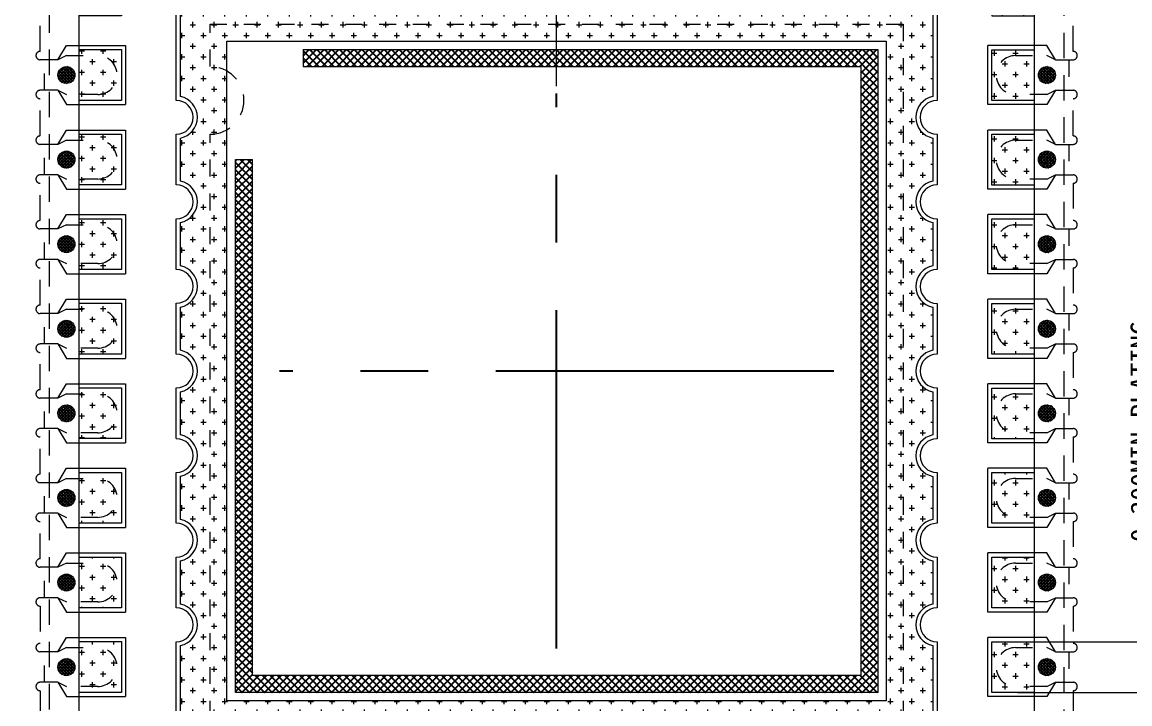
# Model space of a CAD drawing. Header units: millimetres. Extents: x 586 to 984, y 385 to 645.
# Drawn here: x 871.5 to 878.06, y 609.46 to 613.49 of the extents above; entities that cross this region are included whole.
import ezdxf

# ---------------------------------------------------------------- set-up
doc = ezdxf.new("R2010")
doc.units = ezdxf.units.MM
for name, pattern in [('CENTER', [2, 1.25, -0.25, 0.25, -0.25]), ('DASHED', [0.75, 0.5, -0.25]), ('HIDDEN', [0.375, 0.25, -0.125])]:
    doc.linetypes.add(name, pattern=pattern)
for name, color, linetype in [('2', 7, 'Continuous'), ('2D', 4, 'Continuous'), ('center', 1, 'Continuous'), ('LFBOT', 4, 'Continuous'), ('LFTOP', 7, 'Continuous'), ('PKG', 2, 'Continuous'), ('PLATING', 3, 'Continuous'), ('top ETCH', 6, 'Continuous')]:
    doc.layers.add(name, color=color, linetype=linetype)
doc.layers.add('DIM', color=4, linetype='Continuous', lineweight=18)
doc.styles.add('宋体', font='')
doc.styles.get('宋体').set_extended_font_data('SimSun')
doc.dimstyles.get("Standard").update_dxf_attribs({"dimscale": 4.5, "dimtxt": 0.16, "dimasz": 0.12, "dimexe": 0.08, "dimexo": 0.05, "dimgap": 0.08, "dimtad": 0, "dimdec": 3, "dimzin": 0, "dimdsep": 46, "dimtxsty": 'Standard', "dimcen": 0.09, "dimadec": 0, "dimazin": 0, "dimtfac": 1, "dimtdec": 3, "dimtmove": 0, "dimatfit": 3, "dimfxl": 1, "dimtolj": 1, "dimtzin": 0, "dimarcsym": 0})
pattern_1 = [(180, (5.67896, 0.4611), (-0.0635, -0.0635), [0.03175, -0.09525]), (270, (5.663085, 0.47698), (0.0635, -0.0635), [0.03175, -0.09525])]

# ---------------------------------------------------------------- blocks, each defined once
blk = doc.blocks.new('*U99')
at = {"layer": 'PLATING', "linetype": 'ByBlock', "lineweight": 0}
h = blk.add_hatch(dxfattribs=at)
h.set_pattern_fill('CROSS', color=3, scale=0.01)
h.set_pattern_definition([(0, (-6.39181, -0.6986), (0.0635, 0.0635), [0.03175, -0.09525]), (90, (-6.375935, -0.71448), (-0.0635, 0.0635), [0.03175, -0.09525])])
h.paths.add_polyline_path([(-0.15, 0.125), (-0.15, -0.125), (0.15, -0.125), (0.15, 0.125)])
at = {"layer": 'PLATING', "color": 3, "linetype": 'Continuous', "lineweight": 0, "ltscale": 0.3}
blk.add_lwpolyline([(-0.15, 0.125), (0.15, 0.125), (0.15, -0.125), (-0.15, -0.125)], close=True, dxfattribs=at)
blk = doc.blocks.new('*U98')
at = {"layer": 'LFTOP', "color": 0, "linetype": 'ByBlock', "lineweight": -2, "transparency": 16777216}
for p in [(0, 0), (0.5, 0), (1, 0), (1.5, 0), (2, 0), (2.5, 0), (3, 0), (3.5, 0)]:
    blk.add_blockref('*U99', p, dxfattribs=at)
blk = doc.blocks.new('*U97')
at = {"layer": 'LFTOP'}
blk.add_blockref('*U98', (-1.75, 0), dxfattribs=at)
blk = doc.blocks.new('*U100')
at = {"layer": 'LFTOP', "color": 0, "linetype": 'ByBlock', "lineweight": -2, "transparency": 16777216}
blk.add_blockref('*U97', (874.6647, 614.129, -0.0427), dxfattribs=at)
for p, rotation in [((871.9644, 611.4294, -0.0427), 90.00000000000001), ((877.3644, 611.4287, -0.0427), 270), ((874.664, 608.729, -0.0427), 180)]:
    blk.add_blockref('*U97', p, dxfattribs=dict(at, rotation=rotation))
blk = doc.blocks.new('*D105')
at = {"layer": 'Defpoints', "color": 0}
for p in [(874.6644, 615.5379), (874.6644, 613.0428), (874.6644, 613.0428)]:
    blk.add_point(p, dxfattribs=at)
at = {"layer": 'DIM'}
blk.add_line((874.6644, 613.1128), (874.6644, 615.5379), dxfattribs=at)
at = {"layer": 'DIM', "insert": (874.6644, 615.9115), "char_height": 0.2, "attachment_point": 5, "rotation": 90, "style": '宋体'}
blk.add_mtext('0.000', dxfattribs=at)
blk = doc.blocks.new('*D113')
at = {"layer": 'Defpoints', "color": 0}
for p in [(876.7994, 608.854), (878.6873, 608.854), (876.7994, 608.604)]:
    blk.add_point(p, dxfattribs=at)
at = {"layer": 'DIM', "color": 4, "ltscale": 0.05}
for p, q in [((878.6873, 608.974), (878.6873, 609.1784)), ((876.8494, 608.854), (878.7373, 608.854)), ((876.8494, 608.604), (878.7373, 608.604)), ((878.6873, 608.484), (878.6873, 608.364))]:
    blk.add_line(p, q, dxfattribs=at)
at = {"layer": 'DIM', "color": 4}
for points in [[(878.6673, 608.974), (878.7073, 608.974), (878.6873, 608.854)], [(878.7073, 608.484), (878.6673, 608.484), (878.6873, 608.604)]]:
    blk.add_solid(points, dxfattribs=at)
at = {"layer": 'DIM', "color": 4, "lineweight": 0, "insert": (878.6873, 610.1684), "char_height": 0.12, "attachment_point": 5, "rotation": 90}
blk.add_mtext('0.250MIN PLATING', dxfattribs=at)
blk = doc.blocks.new('*D114')
at = {"layer": 'Defpoints', "color": 0}
for p in [(877.3644, 609.329), (878.3916, 609.329), (877.4536, 609.029)]:
    blk.add_point(p, dxfattribs=at)
at = {"layer": 'DIM', "color": 4, "ltscale": 0.05}
for p, q in [((878.3916, 609.449), (878.3916, 609.6294)), ((877.4144, 609.329), (878.4416, 609.329)), ((877.5036, 609.029), (878.4416, 609.029)), ((878.3916, 608.909), (878.3916, 608.789))]:
    blk.add_line(p, q, dxfattribs=at)
at = {"layer": 'DIM', "color": 4}
for points in [[(878.3716, 609.449), (878.4116, 609.449), (878.3916, 609.329)], [(878.4116, 608.909), (878.3716, 608.909), (878.3916, 609.029)]]:
    blk.add_solid(points, dxfattribs=at)
at = {"layer": 'DIM', "color": 4, "lineweight": 0, "insert": (878.3916, 610.6094), "char_height": 0.12, "attachment_point": 5, "rotation": 90}
blk.add_mtext('0.300MIN PLATING', dxfattribs=at)
blk = doc.blocks.new('*D115')
at = {"layer": 'Defpoints', "color": 0}
for p in [(877.3521, 609.8287), (878.1205, 609.8287), (877.3411, 609.5287)]:
    blk.add_point(p, dxfattribs=at)
at = {"layer": 'DIM', "color": 4, "ltscale": 0.05}
for p, q in [((878.1205, 609.9487), (878.1205, 610.0904)), ((877.4021, 609.8287), (878.1705, 609.8287)), ((877.3911, 609.5287), (878.1705, 609.5287)), ((878.1205, 609.4087), (878.1205, 609.2887))]:
    blk.add_line(p, q, dxfattribs=at)
at = {"layer": 'DIM', "color": 4}
for points in [[(878.1005, 609.9487), (878.1405, 609.9487), (878.1205, 609.8287)], [(878.1405, 609.4087), (878.1005, 609.4087), (878.1205, 609.5287)]]:
    blk.add_solid(points, dxfattribs=at)
at = {"layer": 'DIM', "color": 4, "lineweight": 0, "insert": (878.1205, 611.0704), "char_height": 0.12, "attachment_point": 5, "rotation": 90}
blk.add_mtext('0.300MIN PLATING', dxfattribs=at)
blk = doc.blocks.new('*U128')
at = {"layer": 'PLATING', "linetype": 'ByBlock', "lineweight": 0}
h = blk.add_hatch(dxfattribs=at)
h.set_pattern_fill('CROSS', color=3, scale=0.01, angle=90)
h.set_pattern_definition(pattern_1)
h.paths.add_polyline_path([(0.3625, 0.0625), (0.3264, 0.0625), (0.1125, 0.2764), (0.1125, 0.3625), (0.3625, 0.3625)])
h = blk.add_hatch(dxfattribs=at)
h.set_pattern_fill('CROSS', color=3, scale=0.01, angle=180)
h.set_pattern_definition(pattern_1)
h.paths.add_polyline_path([(-0.0625, -0.3625), (-0.0625, -0.3264), (-0.2764, -0.1125), (-0.3625, -0.1125), (-0.3625, -0.3625)])
at = {"layer": 'PLATING', "color": 3, "linetype": 'Continuous', "lineweight": 0, "ltscale": 0.3}
for p, q in [((0.1125, 0.2764), (0.1125, 0.3625)), ((0.1125, 0.3625), (0.3625, 0.3625)), ((0.3264, 0.0625), (0.1125, 0.2764)), ((0.3625, 0.0625), (0.3264, 0.0625)), ((-0.2764, -0.1125), (-0.3625, -0.1125)), ((-0.3625, -0.1125), (-0.3625, -0.3625)), ((-0.0625, -0.3264), (-0.2764, -0.1125)), ((-0.0625, -0.3625), (-0.0625, -0.3264))]:
    blk.add_line(p, q, dxfattribs=at)
blk = doc.blocks.new('*U129')
at = {"color": 0, "linetype": 'ByBlock', "lineweight": -2, "transparency": 16777216}
for p, rotation in [((872.2019, 613.8915, -0.0427), 180), ((877.1269, 613.8915, -0.0427), 90), ((872.2019, 608.9665, -0.0427), 269.9999999999999)]:
    blk.add_blockref('*U128', p, dxfattribs=dict(at, rotation=rotation))
blk.add_blockref('*U128', (877.1269, 608.9665, -0.0427), dxfattribs=at)

msp = doc.modelspace()

# ---------------------------------------------------------------- hatches: boundary and pattern name
at = {"layer": 'PLATING', "linetype": 'ByBlock', "lineweight": 0}
h = msp.add_hatch(dxfattribs=at)
h.set_pattern_fill('CROSS', color=3, scale=0.01)
h.set_pattern_definition([(0, (866.39974, 614.746707), (0.0635, 0.0635), [0.03175, -0.09525]), (90, (866.415613, 614.73083), (-0.0635, 0.0635), [0.03175, -0.09525])])
h.paths.add_polyline_path([(872.4394, 610.8069), (872.4394, 610.5515, -0.816497), (872.4394, 610.3066), (872.4394, 610.0515, -0.816497), (872.4394, 609.8066), (872.4394, 609.204), (873.0419, 609.204, -0.816497), (873.2868, 609.204), (873.5415, 609.204, -0.816497), (873.7865, 609.204), (874.0415, 609.204, -0.816497), (874.2865, 609.204), (874.5419, 609.204, -0.816497), (874.7868, 609.204), (875.0415, 609.204, -0.816497), (875.2865, 609.204), (875.5419, 609.204, -0.816497), (875.7868, 609.204), (876.0419, 609.204, -0.816497), (876.2868, 609.204), (876.8894, 609.204), (876.8894, 609.8066, -0.816497), (876.8894, 610.0515), (876.8894, 610.3062, -0.816497), (876.8894, 610.5512), (876.8894, 610.8062, -0.816497), (876.8894, 611.0512), (876.8894, 611.3066, -0.816497), (876.8894, 611.5515), (876.8894, 611.8062, -0.816497), (876.8894, 612.0512), (876.8894, 612.3066, -0.816497), (876.8894, 612.5515), (876.8894, 612.8066, -0.816497), (876.8894, 613.0515), (876.8894, 613.654), (876.2868, 613.654, -0.816497), (876.0419, 613.654), (875.7872, 613.654, -0.816497), (875.5422, 613.654), (875.2872, 613.654, -0.816497), (875.0422, 613.654), (874.7868, 613.654, -0.816497), (874.5419, 613.654), (874.2872, 613.654, -0.816497), (874.0422, 613.654), (873.7868, 613.654, -0.816497), (873.5419, 613.654), (873.2868, 613.654, -0.816497), (873.0419, 613.654), (872.4394, 613.654), (872.4394, 613.0515, -0.816497), (872.4394, 612.8066), (872.4394, 612.5519, -0.816497), (872.4394, 612.3069), (872.4394, 612.0519, -0.816497), (872.4394, 611.8069), (872.4394, 611.5515, -0.816497), (872.4394, 611.3066), (872.4394, 611.0519, -0.816497)])
h.paths.add_polyline_path([(872.7144, 609.479), (872.7144, 613.379), (876.6144, 613.379), (876.6144, 609.479)], flags=16)
at = {"layer": 'top ETCH'}
h = msp.add_hatch(dxfattribs=at)
h.set_pattern_fill('ANSI37', color=256, scale=0.25, angle=90, style=0)
h.set_pattern_definition([(135, (857.445946, 610.65638), (-0.022097087, -0.022097087), []), (225, (857.445946, 610.65638), (0.022097087, -0.022097087), [])])
h.paths.add_polyline_path([(872.7644, 609.529), (872.7644, 612.6792), (872.8644, 612.6792), (872.8644, 609.629), (876.4644, 609.629), (876.4644, 613.229), (873.1644, 613.229), (873.1644, 613.329), (876.5644, 613.329), (876.5644, 609.529)])
h = msp.add_hatch(dxfattribs=at)
h.set_pattern_fill('ANSI37', color=256, scale=0.1, angle=90, style=0)
h.set_pattern_definition([(135, (857.445946, 614.365459), (-0.008838835, -0.008838834), []), (225, (857.445946, 614.365459), (0.008838834, -0.008838835), [])])
h.paths.add_polyline_path([(871.8144, 613.179, 1), (871.7144, 613.179, 1)])
h = msp.add_hatch(dxfattribs=at)
h.set_pattern_fill('ANSI37', color=256, scale=0.1, angle=270, style=0)
h.set_pattern_definition([(315, (891.8828, 611.992638), (0.008838835, 0.008838834), []), (45, (891.8828, 611.992638), (-0.008838834, 0.008838835), [])])
h.paths.add_polyline_path([(877.5144, 613.179, 1), (877.6144, 613.179, 1)])
h = msp.add_hatch(dxfattribs=at)
h.set_pattern_fill('ANSI37', color=256, scale=0.1, angle=90, style=0)
h.set_pattern_definition([(135, (857.445946, 613.865459), (-0.008838835, -0.008838834), []), (225, (857.445946, 613.865459), (0.008838834, -0.008838835), [])])
h.paths.add_polyline_path([(871.8144, 612.679, 1), (871.7144, 612.679, 1)])
h = msp.add_hatch(dxfattribs=at)
h.set_pattern_fill('ANSI37', color=256, scale=0.1, angle=270, style=0)
h.set_pattern_definition([(315, (891.8828, 611.492638), (0.008838835, 0.008838834), []), (45, (891.8828, 611.492638), (-0.008838834, 0.008838835), [])])
h.paths.add_polyline_path([(877.5144, 612.679, 1), (877.6144, 612.679, 1)])
h = msp.add_hatch(dxfattribs=at)
h.set_pattern_fill('ANSI37', color=256, scale=0.1, angle=90, style=0)
h.set_pattern_definition([(135, (857.445946, 613.365459), (-0.008838835, -0.008838834), []), (225, (857.445946, 613.365459), (0.008838834, -0.008838835), [])])
h.paths.add_polyline_path([(871.8144, 612.179, 1), (871.7144, 612.179, 1)])
h = msp.add_hatch(dxfattribs=at)
h.set_pattern_fill('ANSI37', color=256, scale=0.1, angle=270, style=0)
h.set_pattern_definition([(315, (891.8828, 610.992638), (0.008838835, 0.008838834), []), (45, (891.8828, 610.992638), (-0.008838834, 0.008838835), [])])
h.paths.add_polyline_path([(877.5144, 612.179, 1), (877.6144, 612.179, 1)])
h = msp.add_hatch(dxfattribs=at)
h.set_pattern_fill('ANSI37', color=256, scale=0.1, angle=90, style=0)
h.set_pattern_definition([(135, (857.445946, 612.865459), (-0.008838835, -0.008838834), []), (225, (857.445946, 612.865459), (0.008838834, -0.008838835), [])])
h.paths.add_polyline_path([(871.8144, 611.679, 1), (871.7144, 611.679, 1)])
h = msp.add_hatch(dxfattribs=at)
h.set_pattern_fill('ANSI37', color=256, scale=0.1, angle=270, style=0)
h.set_pattern_definition([(315, (891.8828, 610.492638), (0.008838835, 0.008838834), []), (45, (891.8828, 610.492638), (-0.008838834, 0.008838835), [])])
h.paths.add_polyline_path([(877.5144, 611.679, 1), (877.6144, 611.679, 1)])
h = msp.add_hatch(dxfattribs=at)
h.set_pattern_fill('ANSI37', color=256, scale=0.1, angle=90, style=0)
h.set_pattern_definition([(135, (857.445946, 612.365459), (-0.008838835, -0.008838834), []), (225, (857.445946, 612.365459), (0.008838834, -0.008838835), [])])
h.paths.add_polyline_path([(871.8144, 611.179, 1), (871.7144, 611.179, 1)])
h = msp.add_hatch(dxfattribs=at)
h.set_pattern_fill('ANSI37', color=256, scale=0.1, angle=270, style=0)
h.set_pattern_definition([(315, (891.8828, 609.992638), (0.008838835, 0.008838834), []), (45, (891.8828, 609.992638), (-0.008838834, 0.008838835), [])])
h.paths.add_polyline_path([(877.5144, 611.179, 1), (877.6144, 611.179, 1)])
h = msp.add_hatch(dxfattribs=at)
h.set_pattern_fill('ANSI37', color=256, scale=0.1, angle=90, style=0)
h.set_pattern_definition([(135, (857.445946, 611.865459), (-0.008838835, -0.008838834), []), (225, (857.445946, 611.865459), (0.008838834, -0.008838835), [])])
h.paths.add_polyline_path([(871.8144, 610.679, 1), (871.7144, 610.679, 1)])
h = msp.add_hatch(dxfattribs=at)
h.set_pattern_fill('ANSI37', color=256, scale=0.1, angle=270, style=0)
h.set_pattern_definition([(315, (891.8828, 609.492638), (0.008838835, 0.008838834), []), (45, (891.8828, 609.492638), (-0.008838834, 0.008838835), [])])
h.paths.add_polyline_path([(877.5144, 610.679, 1), (877.6144, 610.679, 1)])
h = msp.add_hatch(dxfattribs=at)
h.set_pattern_fill('ANSI37', color=256, scale=0.1, angle=90, style=0)
h.set_pattern_definition([(135, (857.445946, 611.365459), (-0.008838835, -0.008838834), []), (225, (857.445946, 611.365459), (0.008838834, -0.008838835), [])])
h.paths.add_polyline_path([(871.8144, 610.179, 1), (871.7144, 610.179, 1)])
h = msp.add_hatch(dxfattribs=at)
h.set_pattern_fill('ANSI37', color=256, scale=0.1, angle=270, style=0)
h.set_pattern_definition([(315, (891.8828, 608.992638), (0.008838835, 0.008838834), []), (45, (891.8828, 608.992638), (-0.008838834, 0.008838835), [])])
h.paths.add_polyline_path([(877.5144, 610.179, 1), (877.6144, 610.179, 1)])
h = msp.add_hatch(dxfattribs=at)
h.set_pattern_fill('ANSI37', color=256, scale=0.1, angle=90, style=0)
h.set_pattern_definition([(135, (857.445946, 610.865459), (-0.008838835, -0.008838834), []), (225, (857.445946, 610.865459), (0.008838834, -0.008838835), [])])
h.paths.add_polyline_path([(871.8144, 609.679, 1), (871.7144, 609.679, 1)])
h = msp.add_hatch(dxfattribs=at)
h.set_pattern_fill('ANSI37', color=256, scale=0.1, angle=270, style=0)
h.set_pattern_definition([(315, (891.8828, 608.492638), (0.008838835, 0.008838834), []), (45, (891.8828, 608.492638), (-0.008838834, 0.008838835), [])])
h.paths.add_polyline_path([(877.5144, 609.679, 1), (877.6144, 609.679, 1)])

# ---------------------------------------------------------------- linework, layer by layer
at = {"color": 7, "linetype": 'DASHED', "lineweight": 0, "ltscale": 0.3}
for p, q in [((871.6094, 613.319, -0.0427), (871.6094, 613.5387, -0.0427)), ((877.7194, 613.319, -0.0427), (877.7194, 613.539, -0.0427)), ((871.6094, 612.819, -0.0427), (871.6094, 613.039, -0.0427)), ((877.7194, 612.819, -0.0427), (877.7194, 613.039, -0.0427)), ((871.6094, 612.319, -0.0427), (871.6094, 612.539, -0.0427)), ((877.7194, 612.539, -0.0427), (877.7194, 612.319, -0.0427)), ((871.6094, 611.819, -0.0427), (871.6094, 612.039, -0.0427)), ((877.7194, 612.039, -0.0427), (877.7194, 611.819, -0.0427)), ((871.6094, 611.319, -0.0427), (871.6094, 611.539, -0.0427)), ((877.7194, 611.539, -0.0427), (877.7194, 611.319, -0.0427)), ((871.6094, 610.819, -0.0427), (871.6094, 611.039, -0.0427)), ((877.7194, 611.039, -0.0427), (877.7194, 610.819, -0.0427)), ((871.6094, 610.319, -0.0427), (871.6094, 610.539, -0.0427)), ((877.7194, 610.539, -0.0427), (877.7194, 610.319, -0.0427)), ((871.6094, 610.039, -0.0427), (871.6094, 609.819, -0.0427)), ((877.7194, 610.039, -0.0427), (877.7194, 609.819, -0.0427)), ((871.6094, 609.539, -0.0427), (871.6094, 609.319, -0.0427)), ((877.7194, 609.539, -0.0427), (877.7194, 609.3194, -0.0427))]:
    msp.add_line(p, q, dxfattribs=at)
at = {"color": 7, "linetype": 'Continuous', "lineweight": 0, "ltscale": 100}
for p, q in [((872.4144, 613.029, -0.0427), (872.4144, 613.5376, -0.0427)), ((876.9144, 613.5376, -0.0427), (876.9144, 613.029, -0.0427)), ((872.4144, 612.5294, -0.0427), (872.4144, 612.829, -0.0427)), ((876.9144, 612.829, -0.0427), (876.9144, 612.529, -0.0427)), ((872.4144, 612.0294, -0.0427), (872.4144, 612.3294, -0.0427)), ((876.9144, 612.329, -0.0427), (876.9144, 612.0287, -0.0427)), ((872.4144, 611.529, -0.0427), (872.4144, 611.8294, -0.0427)), ((876.9144, 611.8287, -0.0427), (876.9144, 611.529, -0.0427)), ((872.4144, 611.0294, -0.0427), (872.4144, 611.329, -0.0427)), ((876.9144, 611.329, -0.0427), (876.9144, 611.0287, -0.0427)), ((872.4144, 610.529, -0.0427), (872.4144, 610.8294, -0.0427)), ((876.9144, 610.8287, -0.0427), (876.9144, 610.5287, -0.0427)), ((872.4144, 610.029, -0.0427), (872.4144, 610.329, -0.0427)), ((876.9144, 610.3287, -0.0427), (876.9144, 610.029, -0.0427)), ((872.4144, 609.3205, -0.0427), (872.4144, 609.829, -0.0427)), ((876.9144, 609.829, -0.0427), (876.9144, 609.3205, -0.0427))]:
    msp.add_line(p, q, dxfattribs=at)
at = {"color": 7, "linetype": 'Continuous', "lineweight": 0, "ltscale": 0.3}
for p, q in [((871.7144, 613.269, -0.0427), (871.7644, 613.354, -0.0427)), ((871.7644, 613.354, -0.0427), (872.114, 613.354, -0.0427)), ((872.114, 613.354, -0.0427), (872.1144, 613.3537, -0.0427)), ((872.1144, 613.3537, -0.0427), (872.1144, 613.0044, -0.0427)), ((873.1644, 613.329, -0.0427), (873.1644, 613.229, -0.0427)), ((877.2147, 613.354, -0.0427), (877.2144, 613.3537, -0.0427)), ((877.2144, 613.0044, -0.0427), (877.2144, 613.3537, -0.0427)), ((877.5644, 613.354, -0.0427), (877.2147, 613.354, -0.0427)), ((877.6144, 613.269, -0.0427), (877.5644, 613.354, -0.0427)), ((871.7144, 613.089, -0.0427), (871.7644, 613.004, -0.0427)), ((877.6144, 613.089, -0.0427), (877.5644, 613.004, -0.0427)), ((871.7644, 613.004, -0.0427), (872.114, 613.004, -0.0427)), ((872.114, 613.004, -0.0427), (872.1144, 613.0044, -0.0427)), ((877.2147, 613.004, -0.0427), (877.2144, 613.0044, -0.0427)), ((877.5644, 613.004, -0.0427), (877.2147, 613.004, -0.0427)), ((871.7144, 612.769, -0.0427), (871.7644, 612.854, -0.0427)), ((871.7644, 612.854, -0.0427), (872.114, 612.854, -0.0427)), ((872.114, 612.854, -0.0427), (872.1144, 612.8537, -0.0427)), ((872.1144, 612.8537, -0.0427), (872.1144, 612.5044, -0.0427)), ((877.2147, 612.854, -0.0427), (877.2144, 612.8537, -0.0427)), ((877.2144, 612.5044, -0.0427), (877.2144, 612.8537, -0.0427)), ((877.5644, 612.854, -0.0427), (877.2147, 612.854, -0.0427)), ((877.6144, 612.769, -0.0427), (877.5644, 612.854, -0.0427)), ((872.7644, 612.6792, -0.0427), (872.8644, 612.6792, -0.0427)), ((871.7144, 612.589, -0.0427), (871.7644, 612.504, -0.0427)), ((877.6144, 612.589, -0.0427), (877.5644, 612.504, -0.0427)), ((871.7644, 612.504, -0.0427), (872.114, 612.504, -0.0427)), ((872.114, 612.504, -0.0427), (872.1144, 612.5044, -0.0427)), ((877.2147, 612.504, -0.0427), (877.2144, 612.5044, -0.0427)), ((877.5644, 612.504, -0.0427), (877.2147, 612.504, -0.0427)), ((871.7144, 612.269, -0.0427), (871.7644, 612.354, -0.0427)), ((871.7644, 612.354, -0.0427), (872.114, 612.354, -0.0427)), ((872.114, 612.354, -0.0427), (872.1144, 612.3537, -0.0427)), ((872.1144, 612.3537, -0.0427), (872.1144, 612.0044, -0.0427)), ((877.2147, 612.354, -0.0427), (877.2144, 612.3537, -0.0427)), ((877.2144, 612.0044, -0.0427), (877.2144, 612.3537, -0.0427)), ((877.5644, 612.354, -0.0427), (877.2147, 612.354, -0.0427)), ((877.6144, 612.269, -0.0427), (877.5644, 612.354, -0.0427)), ((871.7144, 612.089, -0.0427), (871.7644, 612.004, -0.0427)), ((877.6144, 612.089, -0.0427), (877.5644, 612.004, -0.0427)), ((871.7644, 612.004, -0.0427), (872.114, 612.004, -0.0427)), ((872.114, 612.004, -0.0427), (872.1144, 612.0044, -0.0427)), ((877.2147, 612.004, -0.0427), (877.2144, 612.0044, -0.0427)), ((877.5644, 612.004, -0.0427), (877.2147, 612.004, -0.0427)), ((871.7144, 611.769, -0.0427), (871.7644, 611.854, -0.0427)), ((871.7644, 611.854, -0.0427), (872.114, 611.854, -0.0427)), ((872.114, 611.854, -0.0427), (872.1144, 611.8537, -0.0427)), ((872.1144, 611.8537, -0.0427), (872.1144, 611.5044, -0.0427)), ((877.2147, 611.854, -0.0427), (877.2144, 611.8537, -0.0427)), ((877.2144, 611.5044, -0.0427), (877.2144, 611.8537, -0.0427)), ((877.5644, 611.854, -0.0427), (877.2147, 611.854, -0.0427)), ((877.6144, 611.769, -0.0427), (877.5644, 611.854, -0.0427)), ((871.7144, 611.589, -0.0427), (871.7644, 611.504, -0.0427)), ((877.6144, 611.589, -0.0427), (877.5644, 611.504, -0.0427)), ((871.7644, 611.504, -0.0427), (872.114, 611.504, -0.0427)), ((872.114, 611.504, -0.0427), (872.1144, 611.5044, -0.0427)), ((877.2147, 611.504, -0.0427), (877.2144, 611.5044, -0.0427)), ((877.5644, 611.504, -0.0427), (877.2147, 611.504, -0.0427)), ((871.7144, 611.269, -0.0427), (871.7644, 611.354, -0.0427)), ((871.7644, 611.354, -0.0427), (872.114, 611.354, -0.0427)), ((872.114, 611.354, -0.0427), (872.1144, 611.3537, -0.0427)), ((872.1144, 611.3537, -0.0427), (872.1144, 611.0044, -0.0427)), ((877.2147, 611.354, -0.0427), (877.2144, 611.3537, -0.0427)), ((877.2144, 611.0044, -0.0427), (877.2144, 611.3537, -0.0427)), ((877.5644, 611.354, -0.0427), (877.2147, 611.354, -0.0427)), ((877.6144, 611.269, -0.0427), (877.5644, 611.354, -0.0427)), ((871.7144, 611.089, -0.0427), (871.7644, 611.004, -0.0427)), ((877.6144, 611.089, -0.0427), (877.5644, 611.004, -0.0427)), ((871.7644, 611.004, -0.0427), (872.114, 611.004, -0.0427)), ((872.114, 611.004, -0.0427), (872.1144, 611.0044, -0.0427)), ((877.2147, 611.004, -0.0427), (877.2144, 611.0044, -0.0427)), ((877.5644, 611.004, -0.0427), (877.2147, 611.004, -0.0427)), ((871.7144, 610.769, -0.0427), (871.7644, 610.854, -0.0427)), ((871.7644, 610.854, -0.0427), (872.114, 610.854, -0.0427)), ((872.114, 610.854, -0.0427), (872.1144, 610.8537, -0.0427)), ((872.1144, 610.8537, -0.0427), (872.1144, 610.5044, -0.0427)), ((877.2147, 610.854, -0.0427), (877.2144, 610.8537, -0.0427)), ((877.2144, 610.5044, -0.0427), (877.2144, 610.8537, -0.0427)), ((877.5644, 610.854, -0.0427), (877.2147, 610.854, -0.0427)), ((877.6144, 610.769, -0.0427), (877.5644, 610.854, -0.0427)), ((871.7144, 610.589, -0.0427), (871.7644, 610.504, -0.0427)), ((877.6144, 610.589, -0.0427), (877.5644, 610.504, -0.0427)), ((871.7644, 610.504, -0.0427), (872.114, 610.504, -0.0427)), ((872.114, 610.504, -0.0427), (872.1144, 610.5044, -0.0427)), ((877.2147, 610.504, -0.0427), (877.2144, 610.5044, -0.0427)), ((877.5644, 610.504, -0.0427), (877.2147, 610.504, -0.0427)), ((871.7144, 610.269, -0.0427), (871.7644, 610.354, -0.0427)), ((871.7644, 610.354, -0.0427), (872.114, 610.354, -0.0427)), ((872.114, 610.354, -0.0427), (872.1144, 610.3537, -0.0427)), ((872.1144, 610.3537, -0.0427), (872.1144, 610.0044, -0.0427)), ((877.2147, 610.354, -0.0427), (877.2144, 610.3537, -0.0427)), ((877.2144, 610.0044, -0.0427), (877.2144, 610.3537, -0.0427)), ((877.5644, 610.354, -0.0427), (877.2147, 610.354, -0.0427)), ((877.6144, 610.269, -0.0427), (877.5644, 610.354, -0.0427)), ((871.7144, 610.089, -0.0427), (871.7644, 610.004, -0.0427)), ((877.6144, 610.089, -0.0427), (877.5644, 610.004, -0.0427)), ((871.7644, 610.004, -0.0427), (872.114, 610.004, -0.0427)), ((872.114, 610.004, -0.0427), (872.1144, 610.0044, -0.0427)), ((877.2147, 610.004, -0.0427), (877.2144, 610.0044, -0.0427)), ((877.5644, 610.004, -0.0427), (877.2147, 610.004, -0.0427)), ((871.7144, 609.769, -0.0427), (871.7644, 609.854, -0.0427)), ((871.7644, 609.854, -0.0427), (872.114, 609.854, -0.0427)), ((872.114, 609.854, -0.0427), (872.1144, 609.8537, -0.0427)), ((872.1144, 609.8537, -0.0427), (872.1144, 609.5044, -0.0427)), ((877.2147, 609.854, -0.0427), (877.2144, 609.8537, -0.0427)), ((877.2144, 609.5044, -0.0427), (877.2144, 609.8537, -0.0427)), ((877.5644, 609.854, -0.0427), (877.2147, 609.854, -0.0427)), ((877.6144, 609.769, -0.0427), (877.5644, 609.854, -0.0427)), ((871.7144, 609.589, -0.0427), (871.7644, 609.504, -0.0427)), ((877.6144, 609.589, -0.0427), (877.5644, 609.504, -0.0427)), ((871.7644, 609.504, -0.0427), (872.114, 609.504, -0.0427)), ((872.114, 609.504, -0.0427), (872.1144, 609.5044, -0.0427)), ((877.2147, 609.504, -0.0427), (877.2144, 609.5044, -0.0427)), ((877.5644, 609.504, -0.0427), (877.2147, 609.504, -0.0427))]:
    msp.add_line(p, q, dxfattribs=at)
at = {"color": 7, "linetype": 'Continuous', "lineweight": 0, "ltscale": 0.3, "elevation": -0.0427}
for points in [[(873.1644, 613.329), (876.5644, 613.329), (876.5644, 609.529), (872.7644, 609.529), (872.7644, 612.6792)], [(873.1644, 613.229), (876.4644, 613.229), (876.4644, 609.629), (872.8644, 609.629), (872.8644, 612.6792)]]:
    msp.add_lwpolyline(points, dxfattribs=at)
at = {"color": 7, "linetype": 'Continuous', "lineweight": 0, "ltscale": 0.3}
for centre in [(871.7644, 613.179, -0.0427), (877.5644, 613.179, -0.0427), (871.7644, 612.679, -0.0427), (877.5644, 612.679, -0.0427), (871.7644, 612.179, -0.0427), (877.5644, 612.179, -0.0427), (871.7644, 611.679, -0.0427), (877.5644, 611.679, -0.0427), (871.7644, 611.179, -0.0427), (877.5644, 611.179, -0.0427), (871.7644, 610.679, -0.0427), (877.5644, 610.679, -0.0427), (871.7644, 610.179, -0.0427), (877.5644, 610.179, -0.0427), (871.7644, 609.679, -0.0427), (877.5644, 609.679, -0.0427)]:
    msp.add_circle(centre, 0.05, dxfattribs=at)
at = {"color": 7, "linetype": 'DASHED', "lineweight": 0, "ltscale": 0.3}
for centre, start, end in [((871.6094, 613.294, -0.0427), 90, 270), ((877.7194, 613.294, -0.0427), 270, 90), ((871.6094, 613.064, -0.0427), 90, 270), ((877.7194, 613.064, -0.0427), 270, 90), ((871.6094, 612.794, -0.0427), 90, 270), ((877.7194, 612.794, -0.0427), 270, 90), ((871.6094, 612.564, -0.0427), 90, 270), ((877.7194, 612.564, -0.0427), 270, 90), ((871.6094, 612.294, -0.0427), 90, 270), ((877.7194, 612.294, -0.0427), 270, 90), ((871.6094, 612.064, -0.0427), 90, 270), ((877.7194, 612.064, -0.0427), 270, 90), ((871.6094, 611.794, -0.0427), 90, 270), ((877.7194, 611.794, -0.0427), 270, 90), ((871.6094, 611.564, -0.0427), 90, 270), ((877.7194, 611.564, -0.0427), 270, 90), ((871.6094, 611.294, -0.0427), 90, 270), ((877.7194, 611.294, -0.0427), 270, 90), ((871.6094, 611.064, -0.0427), 90, 270), ((877.7194, 611.064, -0.0427), 270, 90), ((871.6094, 610.794, -0.0427), 90, 270), ((877.7194, 610.794, -0.0427), 270, 90), ((871.6094, 610.564, -0.0427), 90, 270), ((877.7194, 610.564, -0.0427), 270, 90), ((871.6094, 610.294, -0.0427), 90, 270), ((877.7194, 610.294, -0.0427), 270, 90), ((871.6094, 610.064, -0.0427), 90, 270), ((877.7194, 610.064, -0.0427), 270, 90), ((871.6094, 609.794, -0.0427), 90, 270), ((877.7194, 609.794, -0.0427), 270, 90), ((871.6094, 609.564, -0.0427), 90, 270), ((877.7194, 609.564, -0.0427), 270, 90)]:
    msp.add_arc(centre, 0.025, start, end, dxfattribs=at)
at = {"color": 7, "linetype": 'Continuous', "lineweight": 0, "ltscale": 100}
for centre, start, end in [((872.4144, 612.929, -0.0427), 270, 90), ((876.9144, 612.929, -0.0427), 90, 270), ((872.4144, 612.4294, -0.0427), 270, 90), ((876.9144, 612.429, -0.0427), 90, 270), ((872.4144, 611.9294, -0.0427), 270, 90), ((876.9147, 611.9287, -0.0427), 90, 270), ((872.4144, 611.429, -0.0427), 270, 90), ((876.9144, 611.429, -0.0427), 90, 270), ((872.4144, 610.929, -0.0427), 270, 90), ((876.9144, 610.9287, -0.0427), 90, 270), ((872.4144, 610.429, -0.0427), 270, 90), ((876.9144, 610.4287, -0.0427), 90, 270), ((872.4144, 609.929, -0.0427), 270, 90), ((876.9144, 609.929, -0.0427), 90, 270)]:
    msp.add_arc(centre, 0.1, start, end, dxfattribs=at)
at = {"layer": '2', "color": 7, "lineweight": 0}
for p, q in [((871.7144, 613.269, -0.0427), (871.6094, 613.269, -0.0427)), ((877.6144, 613.269, -0.0427), (877.7194, 613.269, -0.0427)), ((871.7144, 613.089, -0.0427), (871.6094, 613.089, -0.0427)), ((877.6144, 613.089, -0.0427), (877.7194, 613.089, -0.0427)), ((871.7144, 612.769, -0.0427), (871.6094, 612.769, -0.0427)), ((877.6144, 612.769, -0.0427), (877.7194, 612.769, -0.0427)), ((871.7144, 612.589, -0.0427), (871.6094, 612.589, -0.0427)), ((877.6144, 612.589, -0.0427), (877.7194, 612.589, -0.0427)), ((871.7144, 612.269, -0.0427), (871.6094, 612.269, -0.0427)), ((877.6144, 612.269, -0.0427), (877.7194, 612.269, -0.0427)), ((871.7144, 612.089, -0.0427), (871.6094, 612.089, -0.0427)), ((877.6144, 612.089, -0.0427), (877.7194, 612.089, -0.0427)), ((871.7144, 611.769, -0.0427), (871.6094, 611.769, -0.0427)), ((877.6144, 611.769, -0.0427), (877.7194, 611.769, -0.0427)), ((871.7144, 611.589, -0.0427), (871.6094, 611.589, -0.0427)), ((877.6144, 611.589, -0.0427), (877.7194, 611.589, -0.0427)), ((871.7144, 611.269, -0.0427), (871.6094, 611.269, -0.0427)), ((877.6144, 611.269, -0.0427), (877.7194, 611.269, -0.0427)), ((871.7144, 611.089, -0.0427), (871.6094, 611.089, -0.0427)), ((877.6144, 611.089, -0.0427), (877.7194, 611.089, -0.0427)), ((871.7144, 610.769, -0.0427), (871.6094, 610.769, -0.0427)), ((877.6144, 610.769, -0.0427), (877.7194, 610.769, -0.0427)), ((871.7144, 610.589, -0.0427), (871.6094, 610.589, -0.0427)), ((877.6144, 610.589, -0.0427), (877.7194, 610.589, -0.0427)), ((871.7144, 610.269, -0.0427), (871.6094, 610.269, -0.0427)), ((877.6144, 610.269, -0.0427), (877.7194, 610.269, -0.0427)), ((871.7144, 610.089, -0.0427), (871.6094, 610.089, -0.0427)), ((877.6144, 610.089, -0.0427), (877.7194, 610.089, -0.0427)), ((871.7144, 609.769, -0.0427), (871.6094, 609.769, -0.0427)), ((877.6144, 609.769, -0.0427), (877.7194, 609.769, -0.0427)), ((871.7144, 609.589, -0.0427), (871.6094, 609.589, -0.0427)), ((877.6144, 609.589, -0.0427), (877.7194, 609.589, -0.0427))]:
    msp.add_line(p, q, dxfattribs=at)
at = {"layer": '2D', "linetype": 'HIDDEN', "lineweight": 0, "ltscale": 0.25}
for p, q in [((871.7644, 613.294, -0.0427), (871.7144, 613.269, -0.0427)), ((871.7644, 613.294, -0.0427), (871.9494, 613.294, -0.0427)), ((877.3794, 613.294, -0.0427), (877.5644, 613.294, -0.0427)), ((877.6144, 613.269, -0.0427), (877.5644, 613.294, -0.0427)), ((871.7144, 613.089, -0.0427), (871.7644, 613.064, -0.0427)), ((871.9494, 613.064, -0.0427), (871.7644, 613.064, -0.0427)), ((877.5644, 613.064, -0.0427), (877.3794, 613.064, -0.0427)), ((877.5644, 613.064, -0.0427), (877.6144, 613.089, -0.0427)), ((871.7644, 612.794, -0.0427), (871.7144, 612.769, -0.0427)), ((871.7644, 612.794, -0.0427), (871.9494, 612.794, -0.0427)), ((877.3794, 612.794, -0.0427), (877.5644, 612.794, -0.0427)), ((877.6144, 612.769, -0.0427), (877.5644, 612.794, -0.0427)), ((871.7144, 612.589, -0.0427), (871.7644, 612.564, -0.0427)), ((877.5644, 612.564, -0.0427), (877.6144, 612.589, -0.0427)), ((871.9494, 612.564, -0.0427), (871.7644, 612.564, -0.0427)), ((877.5644, 612.564, -0.0427), (877.3794, 612.564, -0.0427)), ((871.7644, 612.294, -0.0427), (871.7144, 612.269, -0.0427)), ((871.7644, 612.294, -0.0427), (871.9494, 612.294, -0.0427)), ((877.3794, 612.294, -0.0427), (877.5644, 612.294, -0.0427)), ((877.6144, 612.269, -0.0427), (877.5644, 612.294, -0.0427)), ((871.7144, 612.089, -0.0427), (871.7644, 612.064, -0.0427)), ((871.9494, 612.064, -0.0427), (871.7644, 612.064, -0.0427)), ((877.5644, 612.064, -0.0427), (877.3794, 612.064, -0.0427)), ((877.5644, 612.064, -0.0427), (877.6144, 612.089, -0.0427)), ((871.7644, 611.794, -0.0427), (871.7144, 611.769, -0.0427)), ((871.7644, 611.794, -0.0427), (871.9494, 611.794, -0.0427)), ((877.3794, 611.794, -0.0427), (877.5644, 611.794, -0.0427)), ((877.6144, 611.769, -0.0427), (877.5644, 611.794, -0.0427)), ((871.7144, 611.589, -0.0427), (871.7644, 611.564, -0.0427)), ((871.9494, 611.564, -0.0427), (871.7644, 611.564, -0.0427)), ((877.5644, 611.564, -0.0427), (877.3794, 611.564, -0.0427)), ((877.5644, 611.564, -0.0427), (877.6144, 611.589, -0.0427)), ((871.7644, 611.294, -0.0427), (871.7144, 611.269, -0.0427)), ((871.7644, 611.294, -0.0427), (871.9494, 611.294, -0.0427)), ((877.3794, 611.294, -0.0427), (877.5644, 611.294, -0.0427)), ((877.6144, 611.269, -0.0427), (877.5644, 611.294, -0.0427)), ((871.7144, 611.089, -0.0427), (871.7644, 611.064, -0.0427)), ((877.5644, 611.064, -0.0427), (877.6144, 611.089, -0.0427)), ((871.9494, 611.064, -0.0427), (871.7644, 611.064, -0.0427)), ((877.5644, 611.064, -0.0427), (877.3794, 611.064, -0.0427)), ((871.7644, 610.794, -0.0427), (871.7144, 610.769, -0.0427)), ((871.7644, 610.794, -0.0427), (871.9494, 610.794, -0.0427)), ((877.3794, 610.794, -0.0427), (877.5644, 610.794, -0.0427)), ((877.6144, 610.769, -0.0427), (877.5644, 610.794, -0.0427)), ((871.7144, 610.589, -0.0427), (871.7644, 610.564, -0.0427)), ((871.9494, 610.564, -0.0427), (871.7644, 610.564, -0.0427)), ((877.5644, 610.564, -0.0427), (877.3794, 610.564, -0.0427)), ((877.5644, 610.564, -0.0427), (877.6144, 610.589, -0.0427)), ((871.7644, 610.294, -0.0427), (871.7144, 610.269, -0.0427)), ((871.7644, 610.294, -0.0427), (871.9494, 610.294, -0.0427)), ((877.3794, 610.294, -0.0427), (877.5644, 610.294, -0.0427)), ((877.6144, 610.269, -0.0427), (877.5644, 610.294, -0.0427)), ((871.7144, 610.089, -0.0427), (871.7644, 610.064, -0.0427)), ((871.9494, 610.064, -0.0427), (871.7644, 610.064, -0.0427)), ((877.5644, 610.064, -0.0427), (877.3794, 610.064, -0.0427)), ((877.5644, 610.064, -0.0427), (877.6144, 610.089, -0.0427)), ((871.7644, 609.794, -0.0427), (871.7144, 609.769, -0.0427)), ((871.7644, 609.794, -0.0427), (871.9494, 609.794, -0.0427)), ((877.3794, 609.794, -0.0427), (877.5644, 609.794, -0.0427)), ((877.6144, 609.769, -0.0427), (877.5644, 609.794, -0.0427)), ((871.7144, 609.589, -0.0427), (871.7644, 609.564, -0.0427)), ((877.5644, 609.564, -0.0427), (877.6144, 609.589, -0.0427)), ((871.9494, 609.564, -0.0427), (871.7644, 609.564, -0.0427)), ((877.5644, 609.564, -0.0427), (877.3794, 609.564, -0.0427))]:
    msp.add_line(p, q, dxfattribs=at)
at = {"layer": '2D', "linetype": 'HIDDEN', "lineweight": 0, "ltscale": 0.25, "elevation": -0.0427}
msp.add_lwpolyline([(872.6144, 613.229), (872.6144, 613.479), (876.7144, 613.479), (876.7144, 609.379), (872.6144, 609.379), (872.6144, 612.829)], dxfattribs=at)
at = {"layer": '2D', "linetype": 'HIDDEN', "lineweight": 0, "ltscale": 0.25}
for centre, start, end in [((871.9494, 613.179, -0.0427), 270, 90), ((877.3794, 613.179, -0.0427), 90, 270), ((871.9494, 612.679, -0.0427), 270, 90), ((877.3794, 612.679, -0.0427), 90, 270), ((871.9494, 612.179, -0.0427), 270, 90), ((877.3794, 612.179, -0.0427), 90, 270), ((871.9494, 611.679, -0.0427), 270, 90), ((877.3794, 611.679, -0.0427), 90, 270), ((871.9494, 611.179, -0.0427), 270, 90), ((877.3794, 611.179, -0.0427), 90, 270), ((871.9494, 610.679, -0.0427), 270, 90), ((877.3794, 610.679, -0.0427), 90, 270), ((871.9494, 610.179, -0.0427), 270, 90), ((877.3794, 610.179, -0.0427), 90, 270), ((871.9494, 609.679, -0.0427), 270, 90), ((877.3794, 609.679, -0.0427), 90, 270)]:
    msp.add_arc(centre, 0.115, start, end, dxfattribs=at)
at = {"layer": '2D', "linetype": 'HIDDEN', "lineweight": 0, "ltscale": 0.5}
msp.add_arc((872.6144, 613.029, -0.0427), 0.2, 270, 90, dxfattribs=at)
at = {"layer": 'center', "linetype": 'CENTER', "ltscale": 1.6}
for p, q in [((874.6644, 609.7891, -0.1201), (874.6644, 613.069, -0.1201)), ((874.6644, 609.7891, -0.1201), (874.6644, 613.069, -0.1201)), ((874.6644, 609.7891, -0.1201), (874.6644, 613.069, -0.1201)), ((876.3043, 611.429, -0.1201), (873.0244, 611.429, -0.1201)), ((876.3043, 611.429, -0.1201), (873.0244, 611.429, -0.1201)), ((876.3043, 611.429, -0.1201), (873.0244, 611.429, -0.1201))]:
    msp.add_line(p, q, dxfattribs=at)
at = {"layer": 'LFBOT', "linetype": 'HIDDEN', "lineweight": 5, "ltscale": 0.3, "elevation": -0.0427}
for points in [[(871.6344, 613.089), (871.6344, 613.269)], [(877.6944, 613.269), (877.6944, 613.089)], [(871.6344, 612.589), (871.6344, 612.769)], [(877.6944, 612.769), (877.6944, 612.589)], [(871.6344, 612.089), (871.6344, 612.269)], [(877.6944, 612.269), (877.6944, 612.089)], [(871.6344, 611.589), (871.6344, 611.769)], [(877.6944, 611.769), (877.6944, 611.589)], [(871.6344, 611.089), (871.6344, 611.269)], [(877.6944, 611.269), (877.6944, 611.089)], [(871.6344, 610.589), (871.6344, 610.769)], [(877.6944, 610.769), (877.6944, 610.589)], [(871.6344, 610.089), (871.6344, 610.269)], [(877.6944, 610.269), (877.6944, 610.089)], [(871.6344, 609.589), (871.6344, 609.769)], [(877.6944, 609.769), (877.6944, 609.589)]]:
    msp.add_lwpolyline(points, dxfattribs=at)
at = {"layer": 'PKG', "color": 2, "linetype": 'DASHED', "lineweight": 0, "ltscale": 0.3, "elevation": -0.0427}
msp.add_lwpolyline([(871.6644, 608.429), (871.6644, 614.429), (877.6644, 614.429), (877.6644, 608.429)], close=True, dxfattribs=at)
at = {"layer": 'PLATING', "color": 3, "linetype": 'Continuous', "lineweight": 0, "ltscale": 0.3, "elevation": -0.0427}
msp.add_lwpolyline([(871.8394, 608.604), (871.8394, 614.254), (877.4894, 614.254), (877.4894, 608.604)], close=True, dxfattribs=at)
at = {"layer": 'PLATING', "color": 3, "linetype": 'Continuous', "lineweight": 0, "ltscale": 100, "elevation": -0.0427}
for points in [[(872.4394, 610.8069, 0.816497), (872.4394, 611.0519), (872.4394, 611.3066, 0.816497), (872.4394, 611.5515), (872.4394, 611.8069, 0.816497), (872.4394, 612.0519), (872.4394, 612.3069, 0.816497), (872.4394, 612.5519), (872.4394, 612.8066, 0.816497), (872.4394, 613.0515), (872.4394, 613.654), (873.0419, 613.654, 0.816497), (873.2868, 613.654), (873.5419, 613.654, 0.816497), (873.7868, 613.654), (874.0422, 613.654)], [(874.0422, 613.654, 0.816497), (874.2872, 613.654), (874.5419, 613.654, 0.816497), (874.7868, 613.654), (875.0422, 613.654, 0.816497), (875.2872, 613.654), (875.5422, 613.654, 0.816497), (875.7872, 613.654), (876.0419, 613.654, 0.816497), (876.2868, 613.654), (876.8894, 613.654), (876.8894, 613.0515, 0.816497), (876.8894, 612.8066), (876.8894, 612.5515, 0.816497), (876.8894, 612.3066), (876.8894, 612.0512)], [(876.8894, 612.0512, 0.816497), (876.8894, 611.8062), (876.8894, 611.5515, 0.816497), (876.8894, 611.3066), (876.8894, 611.0512, 0.816497), (876.8894, 610.8062), (876.8894, 610.5512, 0.816497), (876.8894, 610.3062), (876.8894, 610.0515, 0.816497), (876.8894, 609.8066), (876.8894, 609.204), (876.2868, 609.204, 0.816497), (876.0419, 609.204), (875.7868, 609.204, 0.816497), (875.5419, 609.204), (875.2865, 609.204)], [(875.2865, 609.204, 0.816497), (875.0415, 609.204), (874.7868, 609.204, 0.816497), (874.5419, 609.204), (874.2865, 609.204, 0.816497), (874.0415, 609.204), (873.7865, 609.204, 0.816497), (873.5415, 609.204), (873.2868, 609.204, 0.816497), (873.0419, 609.204), (872.4394, 609.204), (872.4394, 609.8066, 0.816497), (872.4394, 610.0515), (872.4394, 610.3066, 0.816497), (872.4394, 610.5515), (872.4394, 610.8069)]]:
    msp.add_lwpolyline(points, format="xyb", dxfattribs=at)
at = {"layer": 'PLATING', "linetype": 'Continuous', "lineweight": 0, "ltscale": 0.3, "elevation": -0.0427}
msp.add_lwpolyline([(872.7144, 609.479), (872.7144, 613.379), (876.6144, 613.379), (876.6144, 609.479)], close=True, dxfattribs=at)

# ---------------------------------------------------------------- block references
msp.add_blockref('*U129', (0, 0))
at = {"layer": 'LFTOP'}
msp.add_blockref('*U100', (0, 0), dxfattribs=at)

# ---------------------------------------------------------------- dimensions: what is measured, and where the dimension line sits
at = {"layer": 'DIM'}
dim = msp.add_ordinate_dim(feature_location=(874.664373232, 613.042778539, -0.1200839162), offset=(-0.0000000001, 2.4951139333), dtype=1, origin=(874.664373232, 613.042778539, -0.1200839162), dimstyle='Standard', override={"dimscale": 1, "dimtxt": 0.2, "dimasz": 0.13, "dimexe": 0.07, "dimexo": 0.07, "dimgap": 0.03, "dimzin": 1, "dimtxsty": '宋体', "dimcen": 0.1, "dimclrd": 256, "dimclre": 256, "dimclrt": 256, "dimtofl": 0, "dimatfit": 0, "dimtolj": 0, "dimtzin": 8, "dimlwd": 65535, "dimlwe": 65535}, dxfattribs=at)
dim.commit()
dim.dimension.update_dxf_attribs({"geometry": '*D105', "text_midpoint": (874.6643732319, 615.9114678913, -0.1200839162)})
at = {"layer": 'DIM', "color": 4, "lineweight": 0, "ltscale": 0.05}
for base, p1, p2, picture, middle in [((878.1205, 609.8287, -0.0427), (877.3411, 609.5287, -0.0427), (877.3521, 609.8287, -0.0427), '*D115', (878.1205, 611.0704, -0.0427)), ((878.3916, 609.329, -0.0427), (877.4536, 609.029, -0.0427), (877.3644, 609.329, -0.0427), '*D114', (878.3916, 610.6094, -0.0427)), ((878.6873, 608.854, -0.0427), (876.7994, 608.604, -0.0427), (876.7994, 608.854, -0.0427), '*D113', (878.6873, 610.1684, -0.0427))]:
    dim = msp.add_linear_dim(base=base, p1=p1, p2=p2, angle=90, text='<>MIN PLATING', dimstyle='Standard', override={"dimscale": 1, "dimtxt": 0.12, "dimexe": 0.05, "dimgap": 0.15, "dimzin": 1, "dimcen": 0.1, "dimclrd": 4, "dimclre": 4, "dimclrt": 4, "dimtofl": 0, "dimatfit": 0, "dimtolj": 0, "dimtzin": 8, "dimlwd": 65535, "dimlwe": 65535}, dxfattribs=at)
    dim.commit()
    dim.dimension.update_dxf_attribs({"geometry": picture, "text_midpoint": middle, "dimtype": 160})

doc.saveas('drawing.dxf')
